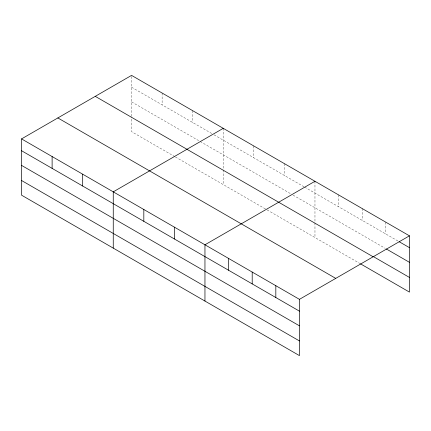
<?xml version="1.0" encoding="UTF-8"?>
<svg xmlns="http://www.w3.org/2000/svg" width="431" height="431" viewBox="0 0 431 431"><rect width="100%" height="100%" fill="white"/><g stroke="black" fill="none" stroke-linecap="round" stroke-linejoin="round"><path stroke-width="0.32" stroke-dasharray="2.15 1.62" d="M131.557 116.338L131.557 75.387M131.557 87.213L211.729 133.497M214.035 134.828L304.006 186.774M304.582 187.108L397.926 240.999M131.557 101.878L199.618 141.174M200.194 141.508L290.742 193.783M293.048 195.119L385.255 248.348M174.814 156.636L131.557 131.66L131.557 116.995M175.39 156.97L266.52 209.579M267.096 209.913L359.901 263.497M385.831 222.191L385.831 234.017M362.207 208.55L362.207 220.376M338.588 194.914L338.588 206.74M314.964 181.279L314.964 222.224M314.964 222.881L314.964 237.551M284.401 163.629L284.401 175.455M253.832 145.98L253.832 157.805M223.263 128.33L223.263 169.281M223.263 169.938L223.263 184.608M192.695 110.686L192.695 122.506M162.126 93.037L162.126 104.862"/><path stroke-width="0.65" d="M299.443 325.831L299.443 299.34L21.55 138.901L21.55 195.173L299.443 355.613L299.443 325.831L21.55 165.391M360.478 263.826L409.45 292.099L409.45 235.827L131.557 75.387L21.55 138.901M223.263 128.33L113.256 191.843L113.256 248.116M314.964 181.279L204.957 244.792L204.957 301.064M299.443 299.34L409.45 235.827M399.079 241.667L409.45 247.653M386.408 249.016L409.45 262.317M373.154 256.477L409.45 277.435M95.256 96.345L373.149 256.784M57.851 117.943L335.744 278.383M21.55 150.726L299.443 311.166M21.55 180.503L299.443 340.943M275.824 285.705L275.824 297.525M252.2 272.063L252.2 283.889M228.581 258.428L228.581 270.253M174.393 227.142L174.393 238.968M143.825 209.493L143.825 221.319M82.687 174.194L82.687 186.02M52.119 156.55L52.119 168.376"/></g></svg>
